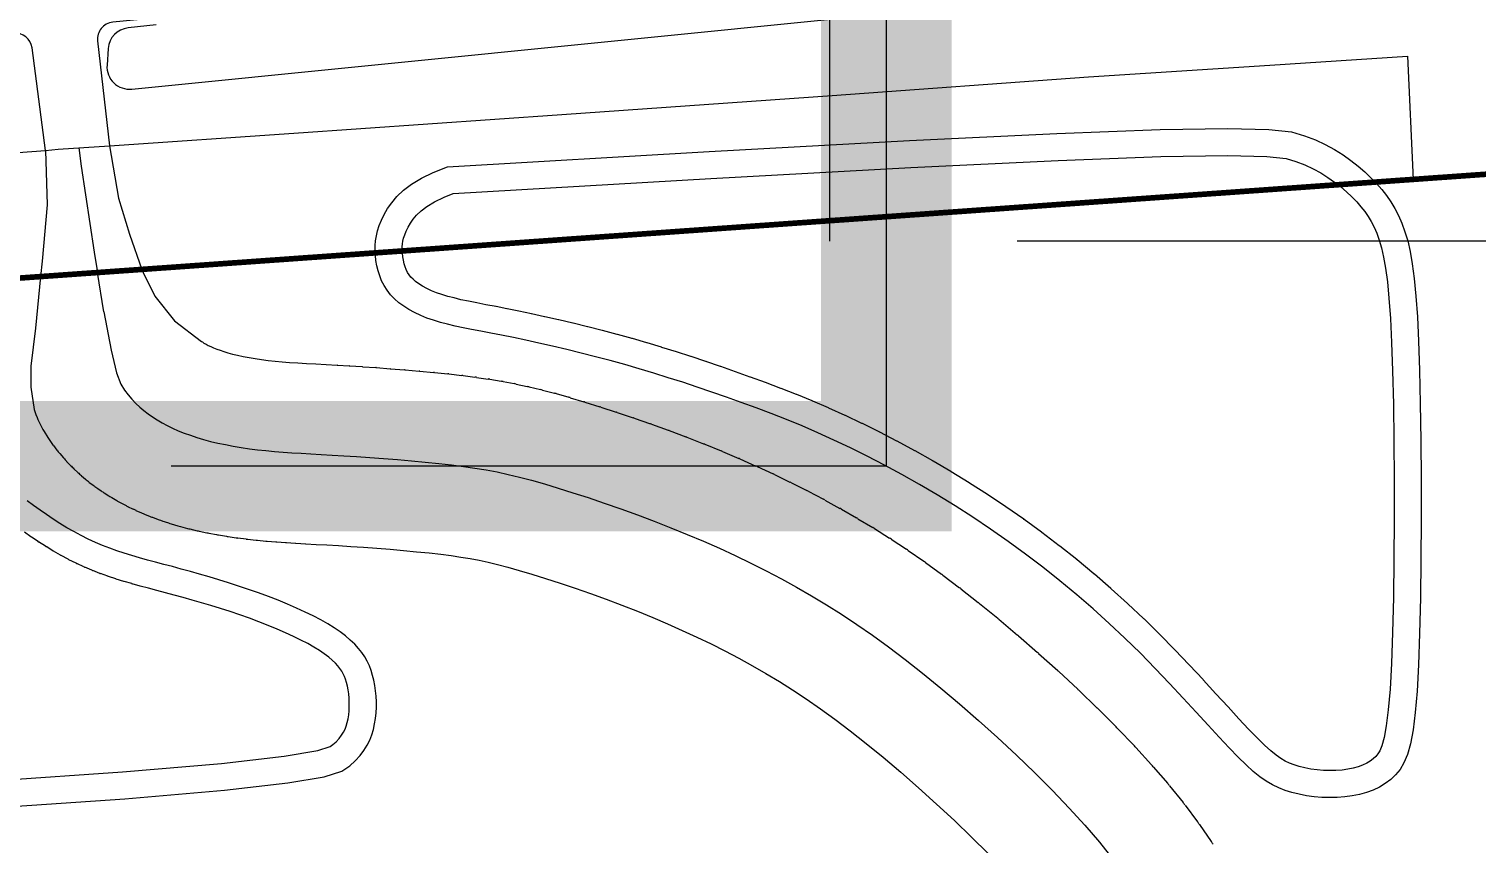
# Model space of a CAD drawing. Header units: millimetres. Extents: x -244126 to 368105, y -173968 to 259060.
# Drawn here: x -166604.7 to -166327.3, y 87503.1 to 87659.3 of the extents above; entities that cross this region are included whole.
import ezdxf
from ezdxf.xclip import XClip

# ---------------------------------------------------------------- set-up
doc = ezdxf.new("R2010")
doc.units = ezdxf.units.MM
doc.header["$MEASUREMENT"] = 0
doc.header["$XCLIPFRAME"] = 0
doc.linetypes.add('HIDDEN', pattern=[9.525, 6.35, -3.175])
for name, color, linetype in [('CPP-LINE1', 1, 'Continuous'), ('Top Slope', 11, 'Continuous'), ('WALL', 2, 'Continuous')]:
    doc.layers.add(name, color=color, linetype=linetype)

# ---------------------------------------------------------------- blocks, each defined once
blk = doc.blocks.new('A$C69619acb')
at = {"layer": 'Top Slope', "color": 8, "ltscale": 0.1}
for p, q in [((2034.17, 812.27), (2033.6, 815.76)), ((2034.17, 812.27), (2034.82, 808.85)), ((2034.82, 808.85), (2035.3, 806.86)), ((2035.3, 806.86), (2035.68, 805.84)), ((2035.68, 805.84), (2036.01, 805.3)), ((2036.01, 805.3), (2036.33, 804.89)), ((2036.33, 804.89), (2036.67, 804.5)), ((2036.67, 804.5), (2037.01, 804.14)), ((2037.01, 804.14), (2037.36, 803.81)), ((2037.36, 803.81), (2037.72, 803.5)), ((2037.72, 803.5), (2038.1, 803.21)), ((2038.1, 803.21), (2038.5, 802.93)), ((2038.5, 802.93), (2038.92, 802.67)), ((2038.92, 802.67), (2039.35, 802.41)), ((2039.35, 802.41), (2039.81, 802.17)), ((2039.81, 802.17), (2040.28, 801.94)), ((2040.28, 801.94), (2040.79, 801.71)), ((2040.79, 801.71), (2041.31, 801.5)), ((2041.31, 801.5), (2041.86, 801.3)), ((2041.86, 801.3), (2042.43, 801.11)), ((2042.43, 801.11), (2043.03, 800.93)), ((2043.03, 800.93), (2043.66, 800.76)), ((2043.66, 800.76), (2044.31, 800.61)), ((2044.31, 800.61), (2044.98, 800.47)), ((2044.98, 800.47), (2045.67, 800.34)), ((2045.67, 800.34), (2046.38, 800.22)), ((2046.38, 800.22), (2047.1, 800.11)), ((2047.1, 800.11), (2047.83, 800.02)), ((2047.83, 800.02), (2048.57, 799.94)), ((2048.57, 799.94), (2049.32, 799.87)), ((2049.32, 799.87), (2050.09, 799.81)), ((2050.09, 799.81), (2050.88, 799.75)), ((2050.88, 799.75), (2051.7, 799.7)), ((2051.7, 799.7), (2052.56, 799.65)), ((2052.56, 799.65), (2053.48, 799.6)), ((2053.48, 799.6), (2054.46, 799.55)), ((2054.46, 799.55), (2055.5, 799.48)), ((2055.5, 799.48), (2056.62, 799.41)), ((2056.62, 799.41), (2057.8, 799.33)), ((2057.8, 799.33), (2059.02, 799.24)), ((2059.02, 799.24), (2060.26, 799.14)), ((2060.26, 799.14), (2061.51, 799.04)), ((2061.51, 799.04), (2062.73, 798.92)), ((2062.73, 798.92), (2063.92, 798.8)), ((2063.92, 798.8), (2065.06, 798.67)), ((2065.06, 798.67), (2066.13, 798.54)), ((2066.13, 798.54), (2067.14, 798.39)), ((2067.14, 798.39), (2068.13, 798.22)), ((2068.13, 798.22), (2069.1, 798.04)), ((2069.1, 798.04), (2070.09, 797.82)), ((2070.09, 797.82), (2071.1, 797.58)), ((2071.1, 797.58), (2072.17, 797.3)), ((2072.17, 797.3), (2073.31, 796.98)), ((2073.31, 796.98), (2074.53, 796.61)), ((2074.53, 796.61), (2075.84, 796.2)), ((2075.84, 796.2), (2077.21, 795.76)), ((2077.21, 795.76), (2078.63, 795.28)), ((2078.63, 795.28), (2080.09, 794.77)), ((2080.09, 794.77), (2081.57, 794.23)), ((2081.57, 794.23), (2083.06, 793.67)), ((2083.06, 793.67), (2084.54, 793.09)), ((2084.54, 793.09), (2086, 792.5)), ((2086, 792.5), (2087.44, 791.89)), ((2087.44, 791.89), (2088.86, 791.26)), ((2088.86, 791.26), (2090.26, 790.61)), ((2090.26, 790.61), (2091.65, 789.94)), ((2091.65, 789.94), (2093.02, 789.25)), ((2093.02, 789.25), (2094.37, 788.54)), ((2094.37, 788.54), (2095.71, 787.8)), ((2095.71, 787.8), (2097.04, 787.04)), ((2097.04, 787.04), (2098.37, 786.24)), ((2098.37, 786.24), (2099.71, 785.4)), ((2099.71, 785.4), (2101.06, 784.5)), ((2101.06, 784.5), (2102.45, 783.54)), ((2102.45, 783.54), (2103.88, 782.5)), ((2103.88, 782.5), (2105.36, 781.38)), ((2105.36, 781.38), (2106.9, 780.16)), ((2106.9, 780.16), (2108.51, 778.84)), ((2108.51, 778.84), (2110.17, 777.44)), ((2110.17, 777.44), (2111.86, 775.97)), ((2111.86, 775.97), (2113.55, 774.44)), ((2113.55, 774.44), (2115.23, 772.88)), ((2115.23, 772.88), (2116.87, 771.31)), ((2116.87, 771.31), (2118.44, 769.73)), ((2118.44, 769.73), (2119.93, 768.18)), ((2119.93, 768.18), (2121.32, 766.65)), ((2121.32, 766.65), (2122.61, 765.15)), ((2122.61, 765.15), (2123.8, 763.65))]:
    blk.add_line(p, q, dxfattribs=at)
at = {"layer": 'WALL', "color": 1}
for p, q in [((2144.05, 823.37), (2143.8, 823.57)), ((2144.05, 823.37), (2144.56, 822.93)), ((2147.22, 823.67), (2147.09, 823.8)), ((2147.22, 823.67), (2147.68, 823.15)), ((2144.56, 822.93), (2145.03, 822.48)), ((2145.03, 822.48), (2145.46, 822.03)), ((2145.46, 822.03), (2145.84, 821.61)), ((2147.68, 823.15), (2148.11, 822.61)), ((2148.11, 822.61), (2148.5, 822.05)), ((2148.5, 822.05), (2148.85, 821.46)), ((2145.84, 821.61), (2146.18, 821.18)), ((2146.18, 821.18), (2146.48, 820.75)), ((2146.48, 820.75), (2146.75, 820.3)), ((2148.85, 821.46), (2149.18, 820.83)), ((2149.18, 820.83), (2149.47, 820.14)), ((2146.75, 820.3), (2147, 819.8)), ((2147, 819.8), (2147.24, 819.26)), ((2149.47, 820.14), (2149.74, 819.39)), ((2149.74, 819.39), (2149.99, 818.57)), ((2147.24, 819.26), (2147.46, 818.64)), ((2147.46, 818.64), (2147.66, 817.95)), ((2149.99, 818.57), (2150.2, 817.63)), ((2058.29, 817.51), (2058.3, 817.27)), ((2058.35, 816.82), (2058.3, 817.27)), ((2058.43, 816.37), (2058.35, 816.82)), ((2060.68, 817.68), (2060.69, 817.47)), ((2060.73, 817.16), (2060.69, 817.47)), ((2060.78, 816.85), (2060.73, 817.16)), ((2060.85, 816.55), (2060.78, 816.85)), ((2147.66, 817.95), (2147.85, 817.14)), ((2147.85, 817.14), (2148.03, 816.16)), ((2150.2, 817.63), (2150.4, 816.53)), ((2037.56, 816.04), (2037.66, 815.77)), ((2058.54, 815.91), (2058.43, 816.37)), ((2058.68, 815.47), (2058.54, 815.91)), ((2060.94, 816.27), (2060.85, 816.55)), ((2061.04, 816.02), (2060.94, 816.27)), ((2061.16, 815.78), (2061.04, 816.02)), ((2061.3, 815.56), (2061.16, 815.78)), ((2061.45, 815.36), (2061.3, 815.56)), ((2148.03, 816.16), (2148.19, 814.95)), ((2150.4, 816.53), (2150.57, 815.23)), ((2028.56, 815.41), (2028.12, 810.83)), ((2058.85, 815.03), (2058.68, 815.47)), ((2059.07, 814.6), (2058.85, 815.03)), ((2059.33, 814.19), (2059.07, 814.6)), ((2061.64, 815.16), (2061.45, 815.36)), ((2061.87, 814.96), (2061.64, 815.16)), ((2062.16, 814.75), (2061.87, 814.96)), ((2062.49, 814.55), (2062.16, 814.75)), ((2062.86, 814.34), (2062.49, 814.55)), ((2063.27, 814.15), (2062.86, 814.34)), ((2148.19, 814.95), (2148.33, 813.48)), ((2150.57, 815.23), (2150.72, 813.67)), ((2059.63, 813.79), (2059.33, 814.19)), ((2059.98, 813.43), (2059.63, 813.79)), ((2060.37, 813.08), (2059.98, 813.43)), ((2060.81, 812.77), (2060.37, 813.08)), ((2063.73, 813.97), (2063.27, 814.15)), ((2064.21, 813.8), (2063.73, 813.97)), ((2064.73, 813.64), (2064.21, 813.8)), ((2065.28, 813.5), (2064.73, 813.64)), ((2065.9, 813.35), (2065.28, 813.5)), ((2066.57, 813.21), (2065.9, 813.35)), ((2067.31, 813.06), (2066.57, 813.21)), ((2068.12, 812.9), (2067.31, 813.06)), ((2148.33, 813.48), (2148.46, 811.69)), ((2150.72, 813.67), (2150.85, 811.83)), ((2061.28, 812.47), (2060.81, 812.77)), ((2061.78, 812.2), (2061.28, 812.47)), ((2062.32, 811.95), (2061.78, 812.2)), ((2062.88, 811.72), (2062.32, 811.95)), ((2063.46, 811.52), (2062.88, 811.72)), ((2069.01, 812.73), (2068.12, 812.9)), ((2069.97, 812.54), (2069.01, 812.73)), ((2071.03, 812.33), (2069.99, 812.54)), ((2072.15, 812.09), (2071.04, 812.32)), ((2073.33, 811.83), (2072.17, 812.09)), ((2074.57, 811.55), (2073.35, 811.83)), ((2148.46, 811.69), (2148.56, 809.55)), ((2150.85, 811.83), (2150.96, 809.65)), ((2064.07, 811.33), (2063.46, 811.52)), ((2064.7, 811.17), (2064.07, 811.33)), ((2065.37, 811.01), (2064.7, 811.17)), ((2066.08, 810.86), (2065.37, 811.01)), ((2066.84, 810.71), (2066.08, 810.86)), ((2067.66, 810.55), (2066.84, 810.71)), ((2068.55, 810.38), (2067.66, 810.55)), ((2069.51, 810.19), (2068.55, 810.38)), ((2075.84, 811.26), (2074.58, 811.55)), ((2077.14, 810.94), (2075.86, 811.25)), ((2078.45, 810.61), (2077.16, 810.94)), ((2079.77, 810.26), (2078.48, 810.6)), ((2042.86, 809.64), (2042.93, 809.6)), ((2042.93, 809.6), (2043.07, 809.5)), ((2043.07, 809.5), (2043.25, 809.4)), ((2043.25, 809.4), (2043.45, 809.29)), ((2043.45, 809.29), (2043.67, 809.18)), ((2043.67, 809.18), (2043.92, 809.07)), ((2043.92, 809.07), (2044.2, 808.96)), ((2070.55, 809.98), (2069.51, 810.19)), ((2071.65, 809.74), (2070.55, 809.98)), ((2072.82, 809.49), (2071.65, 809.74)), ((2074.04, 809.21), (2072.82, 809.49)), ((2075.29, 808.92), (2074.04, 809.21)), ((2081.09, 809.89), (2079.8, 810.25)), ((2082.41, 809.51), (2081.12, 809.89)), ((2083.72, 809.12), (2082.43, 809.51)), ((2085.03, 808.71), (2083.74, 809.11)), ((2148.56, 809.55), (2148.65, 807.02)), ((2150.96, 809.65), (2151.05, 807.09)), ((2044.2, 808.96), (2044.5, 808.85)), ((2044.5, 808.85), (2044.83, 808.74)), ((2044.83, 808.74), (2045.2, 808.63)), ((2045.2, 808.63), (2045.61, 808.52)), ((2045.61, 808.52), (2046.06, 808.42)), ((2046.06, 808.42), (2046.55, 808.31)), ((2046.55, 808.31), (2047.07, 808.22)), ((2047.07, 808.22), (2047.62, 808.12)), ((2047.62, 808.12), (2048.19, 808.04)), ((2048.19, 808.04), (2048.78, 807.96)), ((2048.78, 807.96), (2049.39, 807.9)), ((2049.39, 807.9), (2050.02, 807.84)), ((2050.02, 807.84), (2050.68, 807.78)), ((2050.68, 807.78), (2051.4, 807.74)), ((2076.57, 808.61), (2075.29, 808.92)), ((2077.86, 808.28), (2076.57, 808.61)), ((2079.16, 807.94), (2077.86, 808.28)), ((2080.45, 807.58), (2079.16, 807.94)), ((2086.33, 808.29), (2085.05, 808.71)), ((2087.64, 807.86), (2086.35, 808.29)), ((2088.95, 807.41), (2087.66, 807.85)), ((2051.4, 807.74), (2052.17, 807.69)), ((2052.17, 807.69), (2053.02, 807.64)), ((2053.02, 807.64), (2053.93, 807.59)), ((2053.93, 807.59), (2054.91, 807.53)), ((2054.93, 807.53), (2055.98, 807.47)), ((2056.01, 807.47), (2057.13, 807.4)), ((2057.17, 807.39), (2058.35, 807.31)), ((2058.39, 807.31), (2059.61, 807.22)), ((2059.65, 807.22), (2060.89, 807.12)), ((2060.94, 807.12), (2062.19, 807.01)), ((2062.25, 807), (2063.47, 806.89)), ((2063.55, 806.88), (2064.74, 806.76)), ((2064.83, 806.75), (2065.96, 806.62)), ((2066.08, 806.61), (2067.14, 806.47)), ((2081.74, 807.21), (2080.45, 807.58)), ((2083.03, 806.82), (2081.74, 807.21)), ((2084.31, 806.42), (2083.03, 806.82)), ((2090.27, 806.95), (2088.97, 807.41)), ((2091.6, 806.48), (2090.29, 806.95)), ((2148.65, 807.02), (2148.72, 804.08)), ((2151.05, 807.09), (2151.11, 804.12)), ((2067.29, 806.45), (2068.3, 806.3)), ((2068.47, 806.28), (2069.46, 806.11)), ((2069.64, 806.08), (2070.61, 805.89)), ((2070.8, 805.85), (2071.78, 805.64)), ((2071.96, 805.6), (2072.97, 805.36)), ((2073.13, 805.31), (2074.2, 805.03)), ((2085.6, 806.01), (2084.31, 806.42)), ((2086.89, 805.58), (2085.6, 806.01)), ((2088.18, 805.14), (2086.89, 805.58)), ((2092.94, 805.99), (2091.62, 806.47)), ((2094.3, 805.47), (2092.96, 805.98)), ((2095.69, 804.93), (2094.33, 805.46)), ((2074.34, 805), (2075.48, 804.68)), ((2075.59, 804.64), (2076.82, 804.28)), ((2076.91, 804.25), (2078.22, 803.84)), ((2089.48, 804.69), (2088.18, 805.14)), ((2090.79, 804.22), (2089.48, 804.69)), ((2092.11, 803.74), (2090.79, 804.22)), ((2097.1, 804.35), (2095.72, 804.92)), ((2098.54, 803.73), (2097.14, 804.33)), ((2148.72, 804.08), (2148.76, 800.82)), ((2151.11, 804.12), (2151.16, 800.84)), ((2027.98, 803.59), (2028.17, 803.07)), ((2078.31, 803.81), (2079.68, 803.37)), ((2079.77, 803.34), (2081.19, 802.86)), ((2081.27, 802.83), (2082.73, 802.32)), ((2093.45, 803.23), (2092.11, 803.74)), ((2094.81, 802.7), (2093.45, 803.23)), ((2096.19, 802.13), (2094.81, 802.7)), ((2100.01, 803.07), (2098.58, 803.71)), ((2101.51, 802.36), (2100.05, 803.05)), ((2028.88, 801.63), (2029.2, 801.1)), ((2082.82, 802.29), (2084.3, 801.75)), ((2084.39, 801.72), (2085.88, 801.16)), ((2097.59, 801.53), (2096.19, 802.13)), ((2099.02, 800.88), (2097.59, 801.53)), ((2103.05, 801.6), (2101.55, 802.34)), ((2104.61, 800.79), (2103.09, 801.58)), ((2029.69, 800.4), (2030.01, 799.99)), ((2085.97, 801.12), (2087.45, 800.54)), ((2087.56, 800.5), (2089.02, 799.91)), ((2100.49, 800.19), (2099.02, 800.88)), ((2101.98, 799.45), (2100.49, 800.19)), ((2106.2, 799.93), (2104.65, 800.77)), ((2148.76, 800.82), (2148.79, 797.36)), ((2151.16, 800.84), (2151.19, 797.37)), ((2030.26, 799.68), (2030.59, 799.29)), ((2030.87, 798.98), (2031.21, 798.62)), ((2089.13, 799.86), (2090.57, 799.25)), ((2090.68, 799.2), (2092.1, 798.57)), ((2103.51, 798.66), (2101.98, 799.45)), ((2107.8, 799.02), (2106.24, 799.91)), ((2109.42, 798.07), (2107.84, 799)), ((2031.51, 798.33), (2031.87, 797.99)), ((2032.18, 797.71), (2032.54, 797.4)), ((2092.22, 798.52), (2093.62, 797.87)), ((2093.74, 797.81), (2095.12, 797.14)), ((2105.05, 797.82), (2103.51, 798.66)), ((2106.62, 796.93), (2105.05, 797.82)), ((2111.04, 797.07), (2109.45, 798.05)), ((2032.85, 797.15), (2033.23, 796.86)), ((2033.54, 796.64), (2033.93, 796.36)), ((2095.25, 797.08), (2096.62, 796.39)), ((2096.74, 796.33), (2098.1, 795.62)), ((2108.2, 796), (2106.62, 796.93)), ((2112.66, 796.04), (2111.07, 797.05)), ((2148.79, 797.36), (2148.79, 793.81)), ((2151.19, 797.37), (2151.19, 793.8)), ((2027.94, 795.07), (2027.36, 795.49)), ((2028.51, 794.66), (2027.94, 795.07)), ((2034.21, 796.18), (2034.63, 795.91)), ((2034.89, 795.76), (2035.32, 795.5)), ((2035.58, 795.36), (2036.03, 795.12)), ((2036.29, 794.98), (2036.77, 794.75)), ((2098.22, 795.55), (2099.56, 794.81)), ((2109.78, 795.03), (2108.2, 796)), ((2111.36, 794.02), (2109.78, 795.03)), ((2114.27, 794.96), (2112.69, 796.01)), ((2115.88, 793.84), (2114.31, 794.93)), ((2029.08, 794.25), (2028.51, 794.66)), ((2029.67, 793.85), (2029.08, 794.25)), ((2030.28, 793.46), (2029.67, 793.85)), ((2037.02, 794.63), (2037.52, 794.41)), ((2037.78, 794.3), (2038.3, 794.09)), ((2038.55, 793.99), (2039.1, 793.79)), ((2039.34, 793.7), (2039.91, 793.51)), ((2099.69, 794.74), (2101.02, 793.98)), ((2101.16, 793.89), (2102.49, 793.1)), ((2112.94, 792.96), (2111.36, 794.02)), ((2117.47, 792.68), (2115.91, 793.81)), ((2148.79, 793.81), (2148.77, 790.28)), ((2151.19, 793.8), (2151.17, 790.26)), ((2027.69, 792.29), (2027.12, 792.7)), ((2030.89, 793.09), (2030.28, 793.46)), ((2031.52, 792.74), (2030.89, 793.09)), ((2032.15, 792.4), (2031.52, 792.74)), ((2032.78, 792.08), (2032.15, 792.4)), ((2040.15, 793.44), (2040.75, 793.26)), ((2040.98, 793.2), (2041.6, 793.03)), ((2041.81, 792.98), (2042.46, 792.82)), ((2042.65, 792.78), (2043.33, 792.64)), ((2043.5, 792.61), (2044.19, 792.48)), ((2044.36, 792.45), (2045.06, 792.33)), ((2102.64, 793.01), (2103.97, 792.16)), ((2114.5, 791.87), (2112.94, 792.96)), ((2119.04, 791.49), (2117.5, 792.65)), ((2028.33, 791.86), (2027.74, 792.26)), ((2028.99, 791.44), (2028.38, 791.83)), ((2029.65, 791.04), (2029.04, 791.41)), ((2033.42, 791.79), (2032.78, 792.08)), ((2034.06, 791.52), (2033.42, 791.79)), ((2034.7, 791.27), (2034.06, 791.52)), ((2035.34, 791.04), (2034.7, 791.27)), ((2045.22, 792.3), (2045.94, 792.2)), ((2046.08, 792.18), (2046.82, 792.09)), ((2046.95, 792.07), (2047.7, 791.99)), ((2047.83, 791.97), (2048.57, 791.9)), ((2048.69, 791.89), (2049.45, 791.83)), ((2049.54, 791.83), (2050.32, 791.77)), ((2050.38, 791.77), (2051.21, 791.72)), ((2051.24, 791.71), (2052.11, 791.67)), ((2052.12, 791.66), (2053.04, 791.61)), ((2053.04, 791.61), (2053.99, 791.56)), ((2053.99, 791.56), (2055.01, 791.5)), ((2055.01, 791.5), (2056.1, 791.43)), ((2056.1, 791.43), (2057.24, 791.35)), ((2057.24, 791.35), (2058.42, 791.27)), ((2058.42, 791.27), (2059.61, 791.17)), ((2059.61, 791.17), (2060.8, 791.07)), ((2060.8, 791.07), (2061.96, 790.96)), ((2104.12, 792.07), (2105.48, 791.17)), ((2105.62, 791.07), (2107.01, 790.11)), ((2116.05, 790.74), (2114.5, 791.87)), ((2120.59, 790.26), (2119.08, 791.46)), ((2030.33, 790.65), (2029.71, 791.01)), ((2031.02, 790.28), (2030.39, 790.62)), ((2031.71, 789.93), (2031.08, 790.25)), ((2032.41, 789.61), (2031.78, 789.9)), ((2035.99, 790.82), (2035.34, 791.04)), ((2036.66, 790.62), (2035.99, 790.82)), ((2037.34, 790.42), (2036.66, 790.62)), ((2038.04, 790.22), (2037.34, 790.42)), ((2038.76, 790.03), (2038.04, 790.22)), ((2039.5, 789.83), (2038.76, 790.03)), ((2040.26, 789.63), (2039.5, 789.83)), ((2061.96, 790.96), (2063.06, 790.85)), ((2063.06, 790.85), (2064.1, 790.73)), ((2064.1, 790.73), (2065.04, 790.61)), ((2065.04, 790.61), (2065.9, 790.48)), ((2065.9, 790.48), (2066.71, 790.35)), ((2066.71, 790.35), (2067.5, 790.2)), ((2067.5, 790.2), (2068.3, 790.02)), ((2068.3, 790.02), (2069.15, 789.82)), ((2069.15, 789.82), (2070.06, 789.58)), ((2107.15, 790.01), (2108.58, 788.97)), ((2117.59, 789.57), (2116.05, 790.74)), ((2122.12, 788.99), (2120.63, 790.23)), ((2148.77, 790.28), (2148.72, 786.9)), ((2151.17, 790.26), (2151.12, 786.86)), ((2033.12, 789.31), (2032.48, 789.58)), ((2033.83, 789.03), (2033.19, 789.28)), ((2034.53, 788.78), (2033.89, 789.01)), ((2035.24, 788.55), (2034.58, 788.76)), ((2035.95, 788.32), (2035.28, 788.53)), ((2041.05, 789.41), (2040.26, 789.63)), ((2041.86, 789.19), (2041.05, 789.41)), ((2042.68, 788.96), (2041.86, 789.19)), ((2043.53, 788.72), (2042.68, 788.96)), ((2044.38, 788.47), (2043.53, 788.72)), ((2070.06, 789.58), (2071.08, 789.29)), ((2071.08, 789.29), (2072.2, 788.96)), ((2072.2, 788.96), (2073.41, 788.58)), ((2073.41, 788.58), (2074.7, 788.16)), ((2108.71, 788.87), (2110.19, 787.75)), ((2119.1, 788.38), (2117.59, 789.57)), ((2123.62, 787.7), (2122.16, 788.96)), ((2036.66, 788.12), (2035.98, 788.31)), ((2037.39, 787.91), (2036.69, 788.11)), ((2038.13, 787.71), (2037.41, 787.91)), ((2038.88, 787.51), (2038.14, 787.71)), ((2039.64, 787.31), (2038.88, 787.51)), ((2040.43, 787.1), (2039.64, 787.31)), ((2045.26, 788.2), (2044.38, 788.47)), ((2046.14, 787.91), (2045.26, 788.2)), ((2047.03, 787.61), (2046.14, 787.91)), ((2047.92, 787.3), (2047.03, 787.61)), ((2048.79, 786.97), (2047.92, 787.3)), ((2074.7, 788.16), (2076.03, 787.71)), ((2076.03, 787.71), (2077.41, 787.23)), ((2077.41, 787.23), (2078.8, 786.73)), ((2110.31, 787.66), (2111.85, 786.44)), ((2120.59, 787.14), (2119.1, 788.38)), ((2125.09, 786.37), (2123.66, 787.67)), ((2041.22, 786.88), (2040.43, 787.1)), ((2042.03, 786.66), (2041.22, 786.88)), ((2042.85, 786.42), (2042.03, 786.66)), ((2043.69, 786.17), (2042.85, 786.42)), ((2044.53, 785.91), (2043.69, 786.17)), ((2045.39, 785.63), (2044.53, 785.91)), ((2049.65, 786.64), (2048.79, 786.97)), ((2050.49, 786.3), (2049.65, 786.64)), ((2051.29, 785.95), (2050.49, 786.3)), ((2052.05, 785.6), (2051.29, 785.95)), ((2078.8, 786.73), (2080.19, 786.2)), ((2080.19, 786.2), (2081.57, 785.66)), ((2111.96, 786.35), (2113.57, 785.04)), ((2122.05, 785.88), (2120.59, 787.14)), ((2126.53, 785.02), (2125.13, 786.34)), ((2148.72, 786.9), (2148.65, 783.78)), ((2151.12, 786.86), (2151.05, 783.7)), ((2046.25, 785.34), (2045.39, 785.63)), ((2047.1, 785.04), (2046.25, 785.34)), ((2047.94, 784.73), (2047.1, 785.04)), ((2048.77, 784.41), (2047.94, 784.73)), ((2052.77, 785.25), (2052.05, 785.6)), ((2053.44, 784.9), (2052.77, 785.25)), ((2054.06, 784.55), (2053.44, 784.9)), ((2081.57, 785.66), (2082.93, 785.11)), ((2082.93, 785.11), (2084.25, 784.55)), ((2113.67, 784.95), (2115.33, 783.55)), ((2123.48, 784.59), (2122.05, 785.88)), ((2127.93, 783.64), (2126.57, 784.98)), ((2049.56, 784.08), (2048.77, 784.41)), ((2050.32, 783.76), (2049.56, 784.08)), ((2051.03, 783.43), (2050.32, 783.76)), ((2051.68, 783.11), (2051.03, 783.43)), ((2054.63, 784.19), (2054.06, 784.55)), ((2055.16, 783.84), (2054.63, 784.19)), ((2055.64, 783.48), (2055.16, 783.84)), ((2056.07, 783.11), (2055.64, 783.48)), ((2084.25, 784.55), (2085.56, 783.97)), ((2085.56, 783.97), (2086.84, 783.37)), ((2086.84, 783.37), (2088.11, 782.76)), ((2115.43, 783.47), (2117.12, 782)), ((2124.88, 783.27), (2123.48, 784.59)), ((2129.29, 782.26), (2127.96, 783.61)), ((2148.65, 783.78), (2148.55, 781.03)), ((2151.05, 783.7), (2150.95, 780.92)), ((2052.29, 782.8), (2051.68, 783.11)), ((2052.83, 782.48), (2052.29, 782.8)), ((2053.33, 782.18), (2052.83, 782.48)), ((2053.76, 781.88), (2053.33, 782.18)), ((2056.46, 782.75), (2056.07, 783.11)), ((2056.8, 782.37), (2056.46, 782.75)), ((2057.1, 782), (2056.8, 782.37)), ((2088.11, 782.76), (2089.35, 782.14)), ((2089.35, 782.14), (2090.58, 781.49)), ((2126.25, 781.93), (2124.88, 783.27)), ((2130.58, 780.9), (2129.31, 782.24)), ((2054.15, 781.6), (2053.76, 781.88)), ((2054.47, 781.32), (2054.15, 781.6)), ((2054.74, 781.06), (2054.47, 781.32)), ((2054.97, 780.82), (2054.74, 781.06)), ((2055.15, 780.58), (2054.97, 780.82)), ((2057.35, 781.61), (2057.1, 782)), ((2057.57, 781.22), (2057.35, 781.61)), ((2057.76, 780.82), (2057.57, 781.22)), ((2057.92, 780.4), (2057.76, 780.82)), ((2090.58, 781.49), (2091.8, 780.82)), ((2091.8, 780.82), (2092.99, 780.14)), ((2117.21, 781.91), (2118.91, 780.39)), ((2127.57, 780.58), (2126.25, 781.93)), ((2131.81, 779.59), (2130.6, 780.88)), ((2148.55, 781.03), (2148.43, 778.74)), ((2150.95, 780.92), (2150.82, 778.58)), ((2055.31, 780.35), (2055.15, 780.58)), ((2055.44, 780.12), (2055.31, 780.35)), ((2055.55, 779.88), (2055.44, 780.12)), ((2055.65, 779.62), (2055.55, 779.88)), ((2055.74, 779.34), (2055.65, 779.62)), ((2058.05, 779.97), (2057.92, 780.4)), ((2058.16, 779.53), (2058.05, 779.97)), ((2058.25, 779.07), (2058.16, 779.53)), ((2092.99, 780.14), (2094.18, 779.43)), ((2119, 780.3), (2120.68, 778.74)), ((2128.84, 779.25), (2127.57, 780.58)), ((2132.96, 778.33), (2131.82, 779.57)), ((2055.81, 779.02), (2055.74, 779.34)), ((2055.88, 778.68), (2055.81, 779.02)), ((2055.93, 778.32), (2055.88, 778.68)), ((2055.97, 777.95), (2055.93, 778.32)), ((2058.31, 778.6), (2058.25, 779.07)), ((2058.36, 778.12), (2058.31, 778.6)), ((2094.18, 779.43), (2095.36, 778.68)), ((2095.36, 778.68), (2096.57, 777.88)), ((2120.78, 778.65), (2122.42, 777.07)), ((2130.05, 777.95), (2128.84, 779.25)), ((2134.03, 777.16), (2132.96, 778.33)), ((2148.43, 778.74), (2148.27, 776.91)), ((2150.82, 778.58), (2150.66, 776.66)), ((2055.96, 776.82), (2055.98, 777.19)), ((2055.98, 777.57), (2055.97, 777.95)), ((2055.98, 777.19), (2055.98, 777.57)), ((2058.38, 777.63), (2058.36, 778.12)), ((2058.36, 776.63), (2058.38, 777.13)), ((2058.38, 777.13), (2058.38, 777.63)), ((2096.57, 777.88), (2097.82, 777.01)), ((2097.82, 777.01), (2099.11, 776.07)), ((2122.53, 776.96), (2124.1, 775.39)), ((2131.19, 776.71), (2130.05, 777.95)), ((2135, 776.11), (2134.03, 777.16)), ((2148.27, 776.91), (2148.09, 775.49)), ((2055.71, 775.47), (2055.8, 775.77)), ((2055.8, 775.77), (2055.87, 776.1)), ((2055.87, 776.1), (2055.93, 776.45)), ((2055.93, 776.45), (2055.96, 776.82)), ((2058.12, 775.17), (2058.23, 775.65)), ((2058.23, 775.65), (2058.31, 776.14)), ((2058.31, 776.14), (2058.36, 776.63)), ((2099.11, 776.07), (2100.46, 775.05)), ((2132.26, 775.54), (2131.19, 776.71)), ((2135.86, 775.18), (2135, 776.11)), ((2150.66, 776.66), (2150.47, 775.12)), ((2054.81, 774.07), (2055.09, 774.37)), ((2055.09, 774.37), (2055.3, 774.66)), ((2055.3, 774.66), (2055.47, 774.93)), ((2055.47, 774.93), (2055.6, 775.19)), ((2055.6, 775.19), (2055.71, 775.47)), ((2057.8, 774.22), (2057.98, 774.69)), ((2057.98, 774.69), (2058.12, 775.17)), ((2100.46, 775.05), (2101.89, 773.92)), ((2124.22, 775.26), (2125.71, 773.7)), ((2133.24, 774.47), (2132.26, 775.54)), ((2134.13, 773.53), (2133.24, 774.47)), ((2136.62, 774.41), (2135.86, 775.18)), ((2137.27, 773.77), (2136.62, 774.41)), ((2147.9, 774.44), (2147.7, 773.71)), ((2148.09, 775.49), (2147.9, 774.44)), ((2150.47, 775.12), (2150.24, 773.89)), ((2050.18, 772.78), (2053.17, 773.3)), ((2053.17, 773.3), (2054.27, 773.64)), ((2054.27, 773.64), (2054.53, 773.82)), ((2054.53, 773.82), (2054.81, 774.07)), ((2056.93, 772.84), (2057.28, 773.3)), ((2057.28, 773.3), (2057.57, 773.76)), ((2057.57, 773.76), (2057.8, 774.22)), ((2101.89, 773.92), (2103.4, 772.69)), ((2125.85, 773.55), (2127.24, 772.03)), ((2134.92, 772.71), (2134.13, 773.53)), ((2137.83, 773.27), (2137.27, 773.77)), ((2138.31, 772.88), (2137.83, 773.27)), ((2147.51, 773.26), (2147.35, 772.99)), ((2147.7, 773.71), (2147.51, 773.26)), ((2150.24, 773.89), (2149.97, 772.93)), ((2035.84, 771.4), (2044.64, 772.15)), ((2044.64, 772.15), (2050.18, 772.78)), ((2055.31, 771.45), (2056.02, 771.92)), ((2056.02, 771.92), (2056.51, 772.38)), ((2056.51, 772.38), (2056.93, 772.84)), ((2103.4, 772.69), (2104.96, 771.37)), ((2127.39, 771.85), (2128.68, 770.35)), ((2135.63, 772.02), (2134.92, 772.71)), ((2136.27, 771.44), (2135.63, 772.02)), ((2138.73, 772.58), (2138.31, 772.88)), ((2139.11, 772.36), (2138.73, 772.58)), ((2139.49, 772.18), (2139.11, 772.36)), ((2139.9, 772.02), (2139.49, 772.18)), ((2140.35, 771.88), (2139.9, 772.02)), ((2140.85, 771.75), (2140.35, 771.88)), ((2145.6, 771.85), (2145.15, 771.72)), ((2145.99, 771.99), (2145.6, 771.85)), ((2146.35, 772.16), (2145.99, 771.99)), ((2146.66, 772.35), (2146.35, 772.16)), ((2146.93, 772.55), (2146.66, 772.35)), ((2147.16, 772.77), (2146.93, 772.55)), ((2147.35, 772.99), (2147.16, 772.77)), ((2149.66, 772.19), (2149.31, 771.6)), ((2149.97, 772.93), (2149.66, 772.19)), ((2023.03, 770.51), (2035.84, 771.4)), ((2050.52, 770.41), (2053.74, 770.96)), ((2053.74, 770.96), (2055.31, 771.45)), ((2104.96, 771.37), (2106.55, 769.98)), ((2136.87, 770.96), (2136.27, 771.44)), ((2137.43, 770.57), (2136.87, 770.96)), ((2137.98, 770.24), (2137.43, 770.57)), ((2141.38, 771.65), (2140.85, 771.75)), ((2141.94, 771.57), (2141.38, 771.65)), ((2142.5, 771.53), (2141.94, 771.57)), ((2143.06, 771.51), (2142.5, 771.53)), ((2143.62, 771.52), (2143.06, 771.51)), ((2144.16, 771.56), (2143.62, 771.52)), ((2144.68, 771.63), (2144.16, 771.56)), ((2145.15, 771.72), (2144.68, 771.63)), ((2148.48, 770.71), (2148, 770.35)), ((2148.92, 771.12), (2148.48, 770.71)), ((2149.31, 771.6), (2148.92, 771.12)), ((2036.03, 769.01), (2044.88, 769.77)), ((2044.88, 769.77), (2050.52, 770.41)), ((2106.55, 769.98), (2108.15, 768.54)), ((2128.84, 770.16), (2130.04, 768.66)), ((2138.53, 769.98), (2137.98, 770.24)), ((2139.1, 769.75), (2138.53, 769.98)), ((2139.7, 769.56), (2139.1, 769.75)), ((2140.34, 769.41), (2139.7, 769.56)), ((2141, 769.28), (2140.34, 769.41)), ((2141.67, 769.19), (2141, 769.28)), ((2142.36, 769.13), (2141.67, 769.19)), ((2145.07, 769.26), (2144.41, 769.17)), ((2145.71, 769.39), (2145.07, 769.26)), ((2146.33, 769.56), (2145.71, 769.39)), ((2146.92, 769.78), (2146.33, 769.56)), ((2147.48, 770.04), (2146.92, 769.78)), ((2148, 770.35), (2147.48, 770.04)), ((2023.19, 768.11), (2036.03, 769.01)), ((2108.15, 768.54), (2109.73, 767.07)), ((2130.21, 768.45), (2131.33, 766.96)), ((2143.05, 769.11), (2142.36, 769.13)), ((2143.73, 769.12), (2143.05, 769.11)), ((2144.41, 769.17), (2143.73, 769.12)), ((2109.73, 767.07), (2111.26, 765.6)), ((2131.49, 766.73), (2132.54, 765.22)), ((2111.26, 765.6), (2112.72, 764.14))]:
    blk.add_line(p, q, dxfattribs=at)
for points in [[(2037.66, 815.77), (2038.7, 813.66), (2040.44, 811.48), (2042.86, 809.64)], [(2028.12, 810.83), (2027.68, 807.45), (2027.68, 805.58), (2027.98, 803.59)]]:
    blk.add_lwpolyline(points, dxfattribs=at)
for centre, radius, start, end in [((2068.55, 810.38), 2.4, 78.8624, 79.0636), ((2069.51, 810.19), 2.4, 78.4989, 78.8624), ((2070.55, 809.98), 2.4, 78.105, 78.4989), ((2071.65, 809.74), 2.4, 77.6996, 78.105), ((2072.82, 809.49), 2.4, 77.2738, 77.6996), ((2074.04, 809.21), 2.4, 76.819, 77.2738), ((2075.29, 808.92), 2.4, 76.3265, 76.819), ((2076.57, 808.61), 2.4, 75.7869, 76.3265), ((2077.86, 808.28), 2.4, 75.1888, 75.7869), ((2079.16, 807.94), 2.4, 74.537, 75.1888), ((2080.45, 807.58), 2.4, 73.8965, 74.537), ((2081.74, 807.21), 2.4, 73.2874, 73.8965), ((2083.03, 806.82), 2.4, 72.7124, 73.2874), ((2084.31, 806.42), 2.4, 72.1736, 72.7124), ((2085.6, 806.01), 2.4, 71.6731, 72.1736), ((2086.89, 805.58), 2.4, 71.2122, 71.6731), ((2054.46, 799.55), 8, 86.6021, 86.7616), ((2055.5, 799.48), 8, 86.365, 86.6021), ((2056.62, 799.41), 8, 86.1018, 86.365), ((2057.8, 799.33), 8, 85.8143, 86.1018), ((2059.02, 799.24), 8, 85.4918, 85.8143), ((2060.26, 799.14), 8, 85.1213, 85.4918), ((2061.51, 799.04), 8, 84.6863, 85.1213), ((2062.73, 798.92), 8, 84.1634, 84.6863), ((2063.92, 798.8), 8, 83.5187, 84.1634), ((2065.06, 798.67), 8, 82.6997, 83.5187), ((2088.18, 805.14), 2.4, 70.7922, 71.2122), ((2089.48, 804.69), 2.4, 70.3844, 70.7922), ((2090.79, 804.22), 2.4, 69.8745, 70.3844), ((2066.13, 798.54), 8, 81.6694, 82.6997), ((2067.14, 798.39), 8, 80.4571, 81.6694), ((2068.13, 798.22), 8, 79.1265, 80.4571), ((2069.1, 798.04), 8, 77.7619, 79.1265), ((2070.09, 797.82), 8, 76.4504, 77.7619), ((2071.1, 797.58), 8, 75.2648, 76.4504), ((2092.11, 803.74), 2.4, 69.2426, 69.8745), ((2093.45, 803.23), 2.4, 68.5004, 69.2426), ((2072.17, 797.3), 8, 74.2516, 75.2648), ((2073.31, 796.98), 8, 73.416, 74.2516), ((2074.53, 796.61), 8, 72.6855, 73.416), ((2094.81, 802.7), 2.4, 67.6613, 68.5004), ((2096.19, 802.13), 2.4, 66.7396, 67.6613), ((2035.68, 805.84), 8, 200.1855, 211.7153), ((2075.84, 796.2), 8, 72.0098, 72.6855), ((2077.21, 795.76), 8, 71.361, 72.0098), ((2078.63, 795.28), 8, 70.7172, 71.361), ((2097.59, 801.53), 2.4, 65.75, 66.7396), ((2099.02, 800.88), 2.4, 64.7073, 65.75), ((2080.09, 794.77), 8, 70.06, 70.7172), ((2081.57, 794.23), 8, 69.3719, 70.06), ((2100.49, 800.19), 2.4, 63.6361, 64.7073), ((2101.98, 799.45), 2.4, 62.5804, 63.6361), ((2036.01, 805.3), 8, 211.7153, 217.7724), ((2083.06, 793.67), 8, 68.6346, 69.3719), ((2084.54, 793.09), 8, 67.835, 68.6346), ((2103.51, 798.66), 2.4, 61.5398, 62.5804), ((2036.33, 804.89), 8, 217.7724, 220.6338), ((2036.67, 804.5), 8, 220.6338, 223.6136), ((2086, 792.5), 8, 66.99, 67.835), ((2087.44, 791.89), 8, 66.1073, 66.99), ((2105.05, 797.82), 2.4, 60.5038, 61.5398), ((2106.62, 796.93), 2.4, 59.4629, 60.5038), ((2037.01, 804.14), 8, 223.6136, 226.6394), ((2037.36, 803.81), 8, 226.6394, 229.6298), ((2088.86, 791.26), 8, 65.1893, 66.1073), ((2090.26, 790.61), 8, 64.2385, 65.1893), ((2108.2, 796), 2.4, 58.4083, 59.4629), ((2037.72, 803.5), 8, 229.6298, 232.5014), ((2038.1, 803.21), 8, 232.5014, 235.1785), ((2038.5, 802.93), 8, 235.1785, 237.5995), ((2091.65, 789.94), 8, 63.258, 64.2385), ((2093.02, 789.25), 8, 62.2508, 63.258), ((2109.78, 795.03), 2.4, 57.3315, 58.4083), ((2038.92, 802.67), 8, 237.5995, 239.7705), ((2039.35, 802.41), 8, 239.7705, 241.8666), ((2039.81, 802.17), 8, 241.8666, 243.9267), ((2094.37, 788.54), 8, 61.2207, 62.2508), ((2111.36, 794.02), 2.4, 56.2243, 57.3315), ((2112.94, 792.96), 2.4, 55.0856, 56.2243), ((2040.28, 801.94), 8, 243.9267, 245.9423), ((2040.79, 801.71), 8, 245.9423, 247.9062), ((2041.31, 801.5), 8, 247.9062, 249.8124), ((2041.86, 801.3), 8, 249.8124, 251.6564), ((2095.71, 787.8), 8, 60.154, 61.2207), ((2097.04, 787.04), 8, 58.997, 60.154), ((2114.5, 791.87), 2.4, 53.9372, 55.0856), ((2042.43, 801.11), 8, 251.6564, 253.4347), ((2043.03, 800.93), 8, 253.4347, 255.1264), ((2043.66, 800.76), 8, 255.1264, 256.6686), ((2044.31, 800.61), 8, 256.6686, 258.0706), ((2044.98, 800.47), 8, 258.0706, 259.3567), ((2045.67, 800.34), 8, 259.3567, 260.547), ((2098.37, 786.24), 8, 57.7666, 58.997), ((2116.05, 790.74), 2.4, 52.7812, 53.9372), ((2029.08, 794.25), 2.4, 234.5818, 235.9822), ((2029.67, 793.85), 2.4, 235.9822, 237.3946), ((2030.28, 793.46), 2.4, 237.3946, 238.8354), ((2046.38, 800.22), 8, 260.547, 261.6585), ((2047.1, 800.11), 8, 261.6585, 262.7056), ((2047.83, 800.02), 8, 262.7056, 263.7008), ((2048.57, 799.94), 8, 263.7008, 264.6356), ((2049.32, 799.87), 8, 264.6356, 265.4274), ((2050.09, 799.81), 8, 265.4274, 266.0398), ((2050.88, 799.75), 8, 266.0398, 266.4676), ((2051.7, 799.7), 8, 266.4676, 266.7183), ((2052.56, 799.65), 8, 266.7183, 266.8088), ((2099.71, 785.4), 8, 56.5006, 57.7666), ((2101.06, 784.5), 8, 55.2356, 56.5006), ((2117.59, 789.57), 2.4, 51.6127, 52.7812), ((2030.89, 793.09), 2.4, 238.8354, 240.3212), ((2031.52, 792.74), 2.4, 240.3212, 241.869), ((2032.15, 792.4), 2.4, 241.869, 243.4975), ((2032.78, 792.08), 2.4, 243.4975, 245.2272), ((2102.45, 783.54), 8, 54.0038, 55.2356), ((2119.1, 788.38), 2.4, 50.4271, 51.6127), ((2033.42, 791.79), 2.4, 245.2272, 247.0382), ((2034.06, 791.52), 2.4, 247.0382, 248.7591), ((2034.7, 791.27), 2.4, 248.7591, 250.3129), ((2035.34, 791.04), 2.4, 250.3129, 251.6683), ((2035.99, 790.82), 2.4, 251.6683, 252.803), ((2103.88, 782.5), 8, 52.8311, 54.0038), ((2120.59, 787.14), 2.4, 49.2193, 50.4271), ((2036.66, 790.62), 2.4, 252.803, 253.704), ((2037.34, 790.42), 2.4, 253.704, 254.368), ((2038.04, 790.22), 2.4, 254.368, 254.7996), ((2038.76, 790.03), 2.4, 254.7996, 255.0192), ((2105.36, 781.38), 8, 51.7361, 52.8311), ((2122.05, 785.88), 2.4, 47.9844, 49.2193), ((2106.9, 780.16), 8, 50.731, 51.7361), ((2123.48, 784.59), 2.4, 46.7172, 47.9844), ((2108.51, 778.84), 8, 49.8022, 50.731), ((2124.88, 783.27), 2.4, 45.463, 46.7172), ((2110.17, 777.44), 8, 48.9086, 49.8022), ((2126.25, 781.93), 2.4, 44.4083, 45.463), ((2127.57, 780.58), 2.4, 43.582, 44.4083), ((2111.86, 775.97), 8, 48.0137, 48.9086), ((2128.84, 779.25), 2.4, 42.9737, 43.582), ((2113.55, 774.44), 8, 47.0847, 48.0137), ((2130.05, 777.95), 2.4, 42.5872, 42.9737), ((2115.23, 772.88), 8, 46.0873, 47.0847), ((2131.19, 776.71), 2.4, 42.4442, 42.5872), ((2116.87, 771.31), 8, 44.9823, 46.0873), ((2118.44, 769.73), 8, 43.72, 44.9823), ((2119.93, 768.18), 8, 42.2492, 43.72), ((2121.32, 766.65), 8, 40.59, 42.2492), ((2122.61, 765.15), 8, 38.7734, 40.59), ((2123.8, 763.65), 8, 36.8324, 38.7734), ((2124.92, 762.16), 8, 34.8111, 36.8324), ((2125.97, 760.65), 8, 32.7627, 34.8111)]:
    blk.add_arc(centre, radius, start, end, dxfattribs=at)
blk = doc.blocks.new('G$CE2FEF259')
at = {"layer": 'CPP-LINE1', "color": 8, "linetype": 'HIDDEN', "ltscale": 10, "elevation": -2.5}
for points in [[(2098.67, 962.06), (2274.05, 962.06), (2274.05, 818.56), (2098.67, 818.56)], [(1928.3, 942.06), (2103.67, 942.06), (2103.67, 798.56), (1928.3, 798.56)]]:
    blk.add_lwpolyline(points, close=True, dxfattribs=at)
at = {"layer": 'Defpoints', "color": 8, "const_width": 0.5}
blk.add_lwpolyline([(859.98, 893.97), (1207.09, 811.27), (1252.47, 807.84), (1658.62, 820.44), (1843.24, 802.28), (2181.15, 826.21), (2259.46, 835.5), (2406.89, 847.94), (2438.44, 829.31), (2456.95, 798.94), (2495.37, 647.09), (2549.15, 662.85)], dxfattribs=at)
at = {"layer": 'Top Slope', "color": 8, "ltscale": 0.1}
blk.add_lwpolyline([(2038.83, 837.78), (2036.33, 837.5, 0.361287), (2034.56, 835.66), (2034.46, 834.19, 0.46565), (2036.65, 832.06), (2251.33, 853.59), (2265.7, 855.01)], format="xyb", dxfattribs=at)
for points in [[(2028.98, 826.62), (2030.11, 826.71), (2034.67, 827.02)], [(2031.94, 826.83), (2032.17, 825.21), (2033.31, 817.57), (2033.6, 815.76)]]:
    blk.add_lwpolyline(points, dxfattribs=at)
at = {"layer": 'WALL', "color": 8}
for points in [[(2265.16, 860.53), (2254.9, 859.53), (2233.49, 857.37), (2214.29, 855.55), (2177.78, 851.97), (2155.37, 849.76), (2132.11, 847.5), (2108.29, 845.11), (2066.61, 841.1), (2034.96, 838, 0.418532), (2033.62, 836.34), (2034.67, 827.02)], [(2011.53, 825.33), (2028.98, 826.62), (2027.8, 835.73, 0.402039), (2026.18, 837.03), (2009.37, 835.54, 0.383087), (2008.01, 834.07), (2007.92, 829.39), (2008.21, 827.85), (2008.94, 826.69), (2009.95, 825.78), (2011.53, 825.33)]]:
    blk.add_lwpolyline(points, format="xyb", dxfattribs=at)
for points in [[(2034.67, 827.02), (2051.06, 828.15), (2074.87, 829.8), (2098.87, 831.49), (2121.65, 833.15), (2137.74, 834.19), (2149.98, 834.98), (2150.49, 824.04)], [(2058.29, 817.51), (2058.28, 817.71), (2058.28, 818.15), (2058.31, 818.58), (2058.38, 819.03), (2058.49, 819.48), (2058.64, 819.94), (2058.83, 820.42), (2059.08, 820.91), (2059.37, 821.44), (2059.75, 821.97), (2060.21, 822.52), (2060.79, 823.07), (2061.51, 823.62), (2062.38, 824.15), (2063.44, 824.66), (2064.69, 825.15), (2087.95, 826.51), (2105.74, 827.49), (2118.84, 828.12), (2128.01, 828.46), (2134.02, 828.57), (2137.65, 828.48), (2139.66, 828.25), (2140.83, 827.92), (2141.79, 827.55), (2142.67, 827.13), (2143.49, 826.69), (2144.25, 826.22), (2144.94, 825.72), (2145.58, 825.22), (2146.17, 824.7), (2146.72, 824.19), (2147.09, 823.8)], [(2028.98, 826.62), (2029.13, 821.77), (2028.7, 816.76), (2028.56, 815.41)], [(2034.67, 827.02), (2035.47, 822.38), (2036.45, 819.17), (2037.56, 816.04)], [(2060.68, 817.68), (2060.68, 817.77), (2060.68, 818.04), (2060.7, 818.3), (2060.74, 818.56), (2060.8, 818.83), (2060.9, 819.12), (2061.03, 819.44), (2061.2, 819.79), (2061.41, 820.16), (2061.65, 820.51), (2061.96, 820.87), (2062.35, 821.24), (2062.86, 821.63), (2063.54, 822.04), (2064.4, 822.46), (2065.2, 822.78), (2088.08, 824.12), (2105.86, 825.09), (2118.94, 825.72), (2128.07, 826.06), (2134.01, 826.17), (2137.48, 826.08), (2139.2, 825.88), (2140.06, 825.64), (2140.84, 825.34), (2141.59, 824.99), (2142.28, 824.61), (2142.91, 824.22), (2143.5, 823.8), (2143.8, 823.57)]]:
    blk.add_lwpolyline(points, dxfattribs=at)
blk.add_blockref('A$C69619acb', (0, 0), dxfattribs=at)

msp = doc.modelspace()

# ---------------------------------------------------------------- linework, layer by layer
at = {"const_width": 25, "elevation": -5.39055}
msp.add_lwpolyline([(-166818.63625, 87575.52617), (-166440.48366, 87575.52617), (-166440.48366, 87884.94374), (-166818.63625, 87884.94374)], close=True, dxfattribs=at)

# ---------------------------------------------------------------- block references
at = {"layer": 'WALL'}
ref = msp.add_blockref('G$CE2FEF259', (-170976.46562, 85853.65289), dxfattribs=dict(at, xscale=2.15622, yscale=2.15622, zscale=2.15622))
XClip(ref).set_block_clipping_path([(229.8917036206, 427.7812507302), (2596.1703750715, 1370.8402830809)])

doc.saveas('drawing.dxf')
